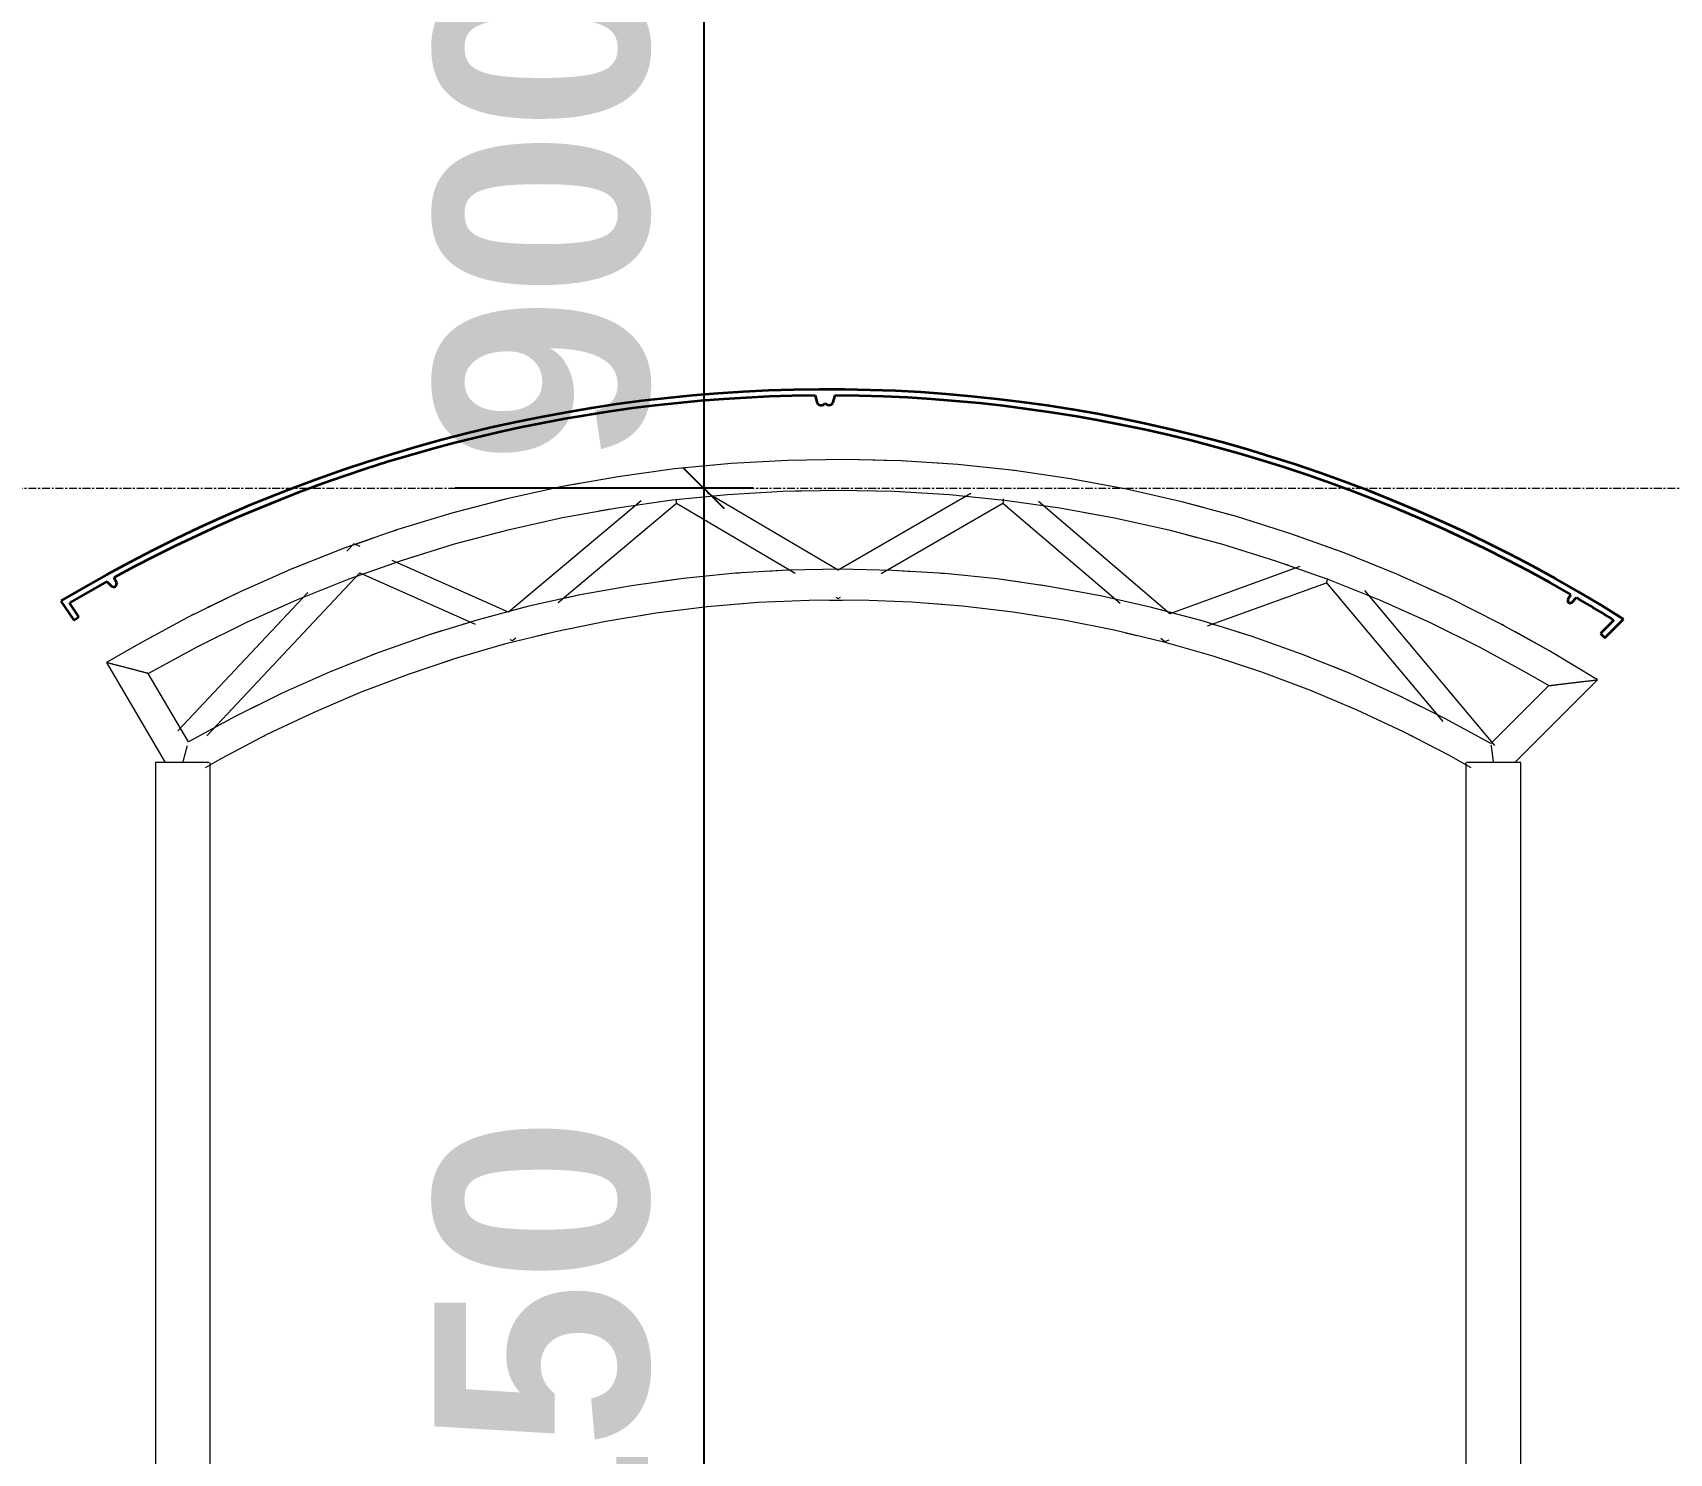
# Model space of a CAD drawing. Header units: inches. Extents: x 22 to 382261, y 22 to 371281.
# Drawn here: x 176862 to 179547, y 142158 to 144488 of the extents above; entities that cross this region are included whole.
import ezdxf

# ---------------------------------------------------------------- set-up
doc = ezdxf.new("R2010")
doc.units = ezdxf.units.IN
doc.header["$MEASUREMENT"] = 0
doc.linetypes.add('Grid Line 1_2_', pattern=[22.225, 12.7, -3.175, 3.175, -3.175])
for name, color, linetype, lineweight in [('A-ANNO-DIMS', 211, 'Continuous', 9), ('A-FLOR-LEVL', 51, 'Continuous', 9), ('A-ROOF', 132, 'Continuous', 9), ('Q-CASE', 31, 'Continuous', 9)]:
    doc.layers.add(name, color=color, linetype=linetype, lineweight=lineweight)
doc.styles.add('Arial_B', font='arialbd.ttf', dxfattribs={"height": 350.793651})
doc.dimstyles.new('2', dxfattribs={"dimscale": 304.8, "dimtxt": 346.888196, "dimasz": 0.221354, "dimexe": 1.338583, "dimexo": 0.0625, "dimgap": 0.278871, "dimtad": 1, "dimdec": 0, "dimzin": 0, "dimdsep": 46, "dimtxsty": 'Arial_B', "dimblk1": 'OBLIQUE', "dimblk2": 'OBLIQUE', "dimsah": 1, "dimcen": 0.09, "dimdle": 0.557743, "dimazin": 0, "dimtfac": 1, "dimtdec": 4, "dimtix": 1, "dimtmove": 0, "dimatfit": 3, "dimfxl": 0.557743, "dimfxlon": 1, "dimtvp": 1, "dimtolj": 1, "dimtzin": 0, "dimarcsym": 2})

# ---------------------------------------------------------------- blocks, each defined once
blk = doc.blocks.new('Casework 1 - Casework 1-382926-Approach Elevation')
at = {"layer": 'Q-CASE'}
for p, q in [((7941.9, 3315.7), (7727.4, 3442)), ((7871.7, 3445.7), (7895.5, 3446.2)), ((7871.7, 3445.7), (7895.5, 3446.2)), ((7871.7, 3445.7), (7895.5, 3446.2)), ((7871.7, 3445.7), (7895.5, 3446.2)), ((7871.7, 3445.7), (7895.5, 3446.2)), ((7871.7, 3445.7), (7895.5, 3446.2)), ((7871.7, 3445.7), (7895.5, 3446.2)), ((7871.7, 3445.7), (7895.5, 3446.2)), ((8159.6, 3441.4), (7941.9, 3315.7)), ((8045.3, 3444.6), (8049.7, 3444.3)), ((8045.3, 3444.6), (8049.7, 3444.3)), ((8045.3, 3444.6), (8049.7, 3444.3)), ((8045.3, 3444.6), (8049.7, 3444.3)), ((8045.3, 3444.6), (8049.7, 3444.3)), ((8045.3, 3444.6), (8049.7, 3444.3)), ((8045.3, 3444.6), (8049.7, 3444.3)), ((8045.3, 3444.6), (8049.7, 3444.3)), ((7618.5, 3429.2), (7401, 3246.7)), ((7482.4, 3262.8), (7676.4, 3425.6)), ((7549.8, 3412.8), (7567.9, 3416)), ((7549.8, 3412.8), (7567.9, 3416)), ((7549.8, 3412.8), (7567.9, 3416)), ((7549.8, 3412.8), (7567.9, 3416)), ((7549.8, 3412.8), (7567.9, 3416)), ((7549.8, 3412.8), (7567.9, 3416)), ((7549.8, 3412.8), (7567.9, 3416)), ((7549.8, 3412.8), (7567.9, 3416)), ((7676.4, 3425.6), (7871.5, 3310.8)), ((8012.6, 3310.3), (8212.2, 3425.6)), ((8212.2, 3425.6), (8404.4, 3261.3)), ((8486, 3244.2), (8270.6, 3428.3)), ((8346.6, 3410.4), (8371.2, 3405.9)), ((8346.6, 3410.4), (8371.2, 3405.9)), ((8346.6, 3410.4), (8371.2, 3405.9)), ((8346.6, 3410.4), (8371.2, 3405.9)), ((8346.6, 3410.4), (8371.2, 3405.9)), ((8346.6, 3410.4), (8371.2, 3405.9)), ((8346.6, 3410.4), (8371.2, 3405.9)), ((8346.6, 3410.4), (8371.2, 3405.9)), ((7147.2, 3359.1), (7135.6, 3346.8)), ((7157.5, 3354.6), (7147.2, 3359.1)), ((7180.6, 3368.7), (7149.8, 3358)), ((7180.6, 3368.7), (7149.8, 3358)), ((7180.6, 3368.7), (7149.8, 3358)), ((7180.6, 3368.7), (7149.8, 3358)), ((7180.6, 3368.7), (7149.8, 3358)), ((7180.6, 3368.7), (7149.8, 3358)), ((7180.6, 3368.7), (7149.8, 3358)), ((7180.6, 3368.7), (7149.8, 3358)), ((8512.5, 3374.1), (8530.8, 3369.2)), ((8512.5, 3374.1), (8530.8, 3369.2)), ((8512.5, 3374.1), (8530.8, 3369.2)), ((8512.5, 3374.1), (8530.8, 3369.2)), ((8512.5, 3374.1), (8530.8, 3369.2)), ((8512.5, 3374.1), (8530.8, 3369.2)), ((8512.5, 3374.1), (8530.8, 3369.2)), ((8512.5, 3374.1), (8530.8, 3369.2)), ((7401, 3246.7), (7209.9, 3331.4)), ((7242.3, 3336.8), (7263.6, 3343.4)), ((7242.3, 3336.8), (7263.6, 3343.4)), ((7242.3, 3336.8), (7263.6, 3343.4)), ((7242.3, 3336.8), (7263.6, 3343.4)), ((7242.3, 3336.8), (7263.6, 3343.4)), ((7242.3, 3336.8), (7263.6, 3343.4)), ((7242.3, 3336.8), (7263.6, 3343.4)), ((7242.3, 3336.8), (7263.6, 3343.4)), ((6905.8, 3044.1), (7156.9, 3311.1)), ((7156.9, 3311.1), (7346.4, 3227.2)), ((8699.2, 3321.7), (8486, 3244.2)), ((8666.9, 3328.5), (8680.7, 3323.7)), ((8666.9, 3328.5), (8680.7, 3323.7)), ((8666.9, 3328.5), (8680.7, 3323.7)), ((8666.9, 3328.5), (8680.7, 3323.7)), ((8666.9, 3328.5), (8680.7, 3323.7)), ((8666.9, 3328.5), (8680.7, 3323.7)), ((8666.9, 3328.5), (8680.7, 3323.7)), ((8666.9, 3328.5), (8680.7, 3323.7)), ((7072, 3279.2), (6858.7, 3052.4)), ((8548.1, 3224.2), (8743, 3295.1)), ((8743, 3295.1), (8934, 3067.5)), ((9019.3, 3028.1), (8806, 3282.4)), ((7765.3, 3259.3), (7786.3, 3261)), ((7765.3, 3259.3), (7786.3, 3261)), ((7765.3, 3259.3), (7786.3, 3261)), ((7765.3, 3259.3), (7786.3, 3261)), ((7765.3, 3259.3), (7786.3, 3261)), ((7765.3, 3259.3), (7786.3, 3261)), ((7765.3, 3259.3), (7786.3, 3261)), ((7765.3, 3259.3), (7786.3, 3261)), ((7927.8, 3266.7), (7949.2, 3266.7)), ((7927.8, 3266.7), (7949.2, 3266.7)), ((7927.8, 3266.7), (7949.2, 3266.7)), ((7927.8, 3266.7), (7949.2, 3266.7)), ((7927.8, 3266.7), (7949.2, 3266.7)), ((7927.8, 3266.7), (7949.2, 3266.7)), ((7927.8, 3266.7), (7949.2, 3266.7)), ((7927.8, 3266.7), (7949.2, 3266.7)), ((7938.1, 3271.6), (7941.7, 3269.4)), ((7941.7, 3269.4), (7945.5, 3271.6)), ((8090.7, 3261.5), (8112.3, 3259.8)), ((8090.7, 3261.5), (8112.3, 3259.8)), ((8090.7, 3261.5), (8112.3, 3259.8)), ((8090.7, 3261.5), (8112.3, 3259.8)), ((8090.7, 3261.5), (8112.3, 3259.8)), ((8090.7, 3261.5), (8112.3, 3259.8)), ((8090.7, 3261.5), (8112.3, 3259.8)), ((8090.7, 3261.5), (8112.3, 3259.8)), ((8813.4, 3273.6), (8815, 3272.9)), ((8813.4, 3273.6), (8815, 3272.9)), ((8813.4, 3273.6), (8815, 3272.9)), ((8813.4, 3273.6), (8815, 3272.9)), ((8813.4, 3273.6), (8815, 3272.9)), ((8813.4, 3273.6), (8815, 3272.9)), ((8813.4, 3273.6), (8815, 3272.9)), ((8813.4, 3273.6), (8815, 3272.9)), ((6940.2, 3214.8), (6958.7, 3223.9)), ((6940.2, 3214.8), (6958.7, 3223.9)), ((6940.2, 3214.8), (6958.7, 3223.9)), ((6940.2, 3214.8), (6958.7, 3223.9)), ((6940.2, 3214.8), (6958.7, 3223.9)), ((6940.2, 3214.8), (6958.7, 3223.9)), ((6940.2, 3214.8), (6958.7, 3223.9)), ((6940.2, 3214.8), (6958.7, 3223.9)), ((7338.8, 3230.6), (7327.1, 3227)), ((7338.8, 3230.6), (7327.1, 3227)), ((7338.8, 3230.6), (7327.1, 3227)), ((7338.8, 3230.6), (7327.1, 3227)), ((7338.8, 3230.6), (7327.1, 3227)), ((7338.8, 3230.6), (7327.1, 3227)), ((7338.8, 3230.6), (7327.1, 3227)), ((7338.8, 3230.6), (7327.1, 3227)), ((7402.4, 3247.9), (7399.9, 3247.2)), ((7402.4, 3247.9), (7399.9, 3247.2)), ((7402.4, 3247.9), (7399.9, 3247.2)), ((7402.4, 3247.9), (7399.9, 3247.2)), ((7402.4, 3247.9), (7399.9, 3247.2)), ((7402.4, 3247.9), (7399.9, 3247.2)), ((7402.4, 3247.9), (7399.9, 3247.2)), ((7402.4, 3247.9), (7399.9, 3247.2)), ((7604.2, 3239.4), (7623.9, 3242.6)), ((7604.2, 3239.4), (7623.9, 3242.6)), ((7604.2, 3239.4), (7623.9, 3242.6)), ((7604.2, 3239.4), (7623.9, 3242.6)), ((7604.2, 3239.4), (7623.9, 3242.6)), ((7604.2, 3239.4), (7623.9, 3242.6)), ((7604.2, 3239.4), (7623.9, 3242.6)), ((7604.2, 3239.4), (7623.9, 3242.6)), ((8253, 3243.6), (8273.7, 3240.3)), ((8253, 3243.6), (8273.7, 3240.3)), ((8253, 3243.6), (8273.7, 3240.3)), ((8253, 3243.6), (8273.7, 3240.3)), ((8253, 3243.6), (8273.7, 3240.3)), ((8253, 3243.6), (8273.7, 3240.3)), ((8253, 3243.6), (8273.7, 3240.3)), ((8253, 3243.6), (8273.7, 3240.3)), ((8490, 3245.6), (8482.7, 3247.6)), ((8490, 3245.6), (8482.7, 3247.6)), ((8490, 3245.6), (8482.7, 3247.6)), ((8490, 3245.6), (8482.7, 3247.6)), ((8490, 3245.6), (8482.7, 3247.6)), ((8490, 3245.6), (8482.7, 3247.6)), ((8490, 3245.6), (8482.7, 3247.6)), ((8490, 3245.6), (8482.7, 3247.6)), ((8559.2, 3226.2), (8556.2, 3227.1)), ((8559.2, 3226.2), (8556.2, 3227.1)), ((8559.2, 3226.2), (8556.2, 3227.1)), ((8559.2, 3226.2), (8556.2, 3227.1)), ((8559.2, 3226.2), (8556.2, 3227.1)), ((8559.2, 3226.2), (8556.2, 3227.1)), ((8559.2, 3226.2), (8556.2, 3227.1)), ((8559.2, 3226.2), (8556.2, 3227.1)), ((7403.1, 3202), (7407.6, 3200.1)), ((7407.6, 3200.1), (7413.2, 3204.7)), ((7445.7, 3207.2), (7463.3, 3211.6)), ((7445.7, 3207.2), (7463.3, 3211.6)), ((7445.7, 3207.2), (7463.3, 3211.6)), ((7445.7, 3207.2), (7463.3, 3211.6)), ((7445.7, 3207.2), (7463.3, 3211.6)), ((7445.7, 3207.2), (7463.3, 3211.6)), ((7445.7, 3207.2), (7463.3, 3211.6)), ((7445.7, 3207.2), (7463.3, 3211.6)), ((8413.5, 3213.1), (8431.9, 3208.7)), ((8413.5, 3213.1), (8431.9, 3208.7)), ((8413.5, 3213.1), (8431.9, 3208.7)), ((8413.5, 3213.1), (8431.9, 3208.7)), ((8413.5, 3213.1), (8431.9, 3208.7)), ((8413.5, 3213.1), (8431.9, 3208.7)), ((8413.5, 3213.1), (8431.9, 3208.7)), ((8413.5, 3213.1), (8431.9, 3208.7)), ((8471.3, 3204.2), (8477.8, 3198.6)), ((8477.8, 3198.6), (8485, 3201.2)), ((8571.5, 3170.2), (8588.5, 3164.6)), ((8571.5, 3170.2), (8588.5, 3164.6)), ((8571.5, 3170.2), (8588.5, 3164.6)), ((8571.5, 3170.2), (8588.5, 3164.6)), ((8571.5, 3170.2), (8588.5, 3164.6)), ((8571.5, 3170.2), (8588.5, 3164.6)), ((8571.5, 3170.2), (8588.5, 3164.6)), ((8571.5, 3170.2), (8588.5, 3164.6)), ((6741.6, 3164), (6837.8, 3000)), ((6875.8, 3034.1), (6810, 3146.2)), ((7290.7, 3163.2), (7305.4, 3168.1)), ((7290.7, 3163.2), (7305.4, 3168.1)), ((7290.7, 3163.2), (7305.4, 3168.1)), ((7290.7, 3163.2), (7305.4, 3168.1)), ((7290.7, 3163.2), (7305.4, 3168.1)), ((7290.7, 3163.2), (7305.4, 3168.1)), ((7290.7, 3163.2), (7305.4, 3168.1)), ((7290.7, 3163.2), (7305.4, 3168.1)), ((8725.7, 3115), (8739.7, 3109.2)), ((8725.7, 3115), (8739.7, 3109.2)), ((8725.7, 3115), (8739.7, 3109.2)), ((8725.7, 3115), (8739.7, 3109.2)), ((8725.7, 3115), (8739.7, 3109.2)), ((8725.7, 3115), (8739.7, 3109.2)), ((8725.7, 3115), (8739.7, 3109.2)), ((8725.7, 3115), (8739.7, 3109.2)), ((9107.7, 3126.3), (9012.7, 3031.3)), ((9052.2, 3000), (9187.9, 3135.7)), ((7140.4, 3107.8), (7151.2, 3112.4)), ((7140.4, 3107.8), (7151.2, 3112.4)), ((7140.4, 3107.8), (7151.2, 3112.4)), ((7140.4, 3107.8), (7151.2, 3112.4)), ((7140.4, 3107.8), (7151.2, 3112.4)), ((7140.4, 3107.8), (7151.2, 3112.4)), ((7140.4, 3107.8), (7151.2, 3112.4)), ((7140.4, 3107.8), (7151.2, 3112.4)), ((8924.3, 3079.1), (8888.1, 3097.1)), ((8924.3, 3079.1), (8888.1, 3097.1)), ((8924.3, 3079.1), (8888.1, 3097.1)), ((8924.3, 3079.1), (8888.1, 3097.1)), ((8924.3, 3079.1), (8888.1, 3097.1)), ((8924.3, 3079.1), (8888.1, 3097.1)), ((8924.3, 3079.1), (8888.1, 3097.1)), ((8924.3, 3079.1), (8888.1, 3097.1)), ((6995.7, 3041.6), (7001.8, 3044.8)), ((6995.7, 3041.6), (7001.8, 3044.8)), ((6995.7, 3041.6), (7001.8, 3044.8)), ((6995.7, 3041.6), (7001.8, 3044.8)), ((6995.7, 3041.6), (7001.8, 3044.8)), ((6995.7, 3041.6), (7001.8, 3044.8)), ((6995.7, 3041.6), (7001.8, 3044.8)), ((6995.7, 3041.6), (7001.8, 3044.8)), ((8875.3, 3048), (8885.4, 3042.8)), ((8875.3, 3048), (8885.4, 3042.8)), ((8875.3, 3048), (8885.4, 3042.8)), ((8875.3, 3048), (8885.4, 3042.8)), ((8875.3, 3048), (8885.4, 3042.8)), ((8875.3, 3048), (8885.4, 3042.8)), ((8875.3, 3048), (8885.4, 3042.8)), ((8875.3, 3048), (8885.4, 3042.8)), ((6821.8, 3000), (6821.8, 300)), ((6866.8, 3000), (6821.8, 3000)), ((6909.1, 3000), (6866.8, 3000)), ((6911.8, 300), (6911.8, 3000)), ((8971.8, 3000), (8971.8, 300)), ((9016.8, 3000), (8973.3, 3000)), ((9061.8, 3000), (9016.8, 3000)), ((9061.8, 300), (9061.8, 3000))]:
    blk.add_line(p, q, dxfattribs=at)
at = {"layer": 'Q-CASE', "flags": 128}
for points in [[(9187.9, 3135.7), (9108.2, 3184), (9026.7, 3229), (8943.4, 3270.8), (8858.5, 3309.1), (8772.2, 3344.1), (8684.5, 3375.5), (8595.6, 3403.5), (8505.7, 3427.8), (8414.9, 3448.6), (8323.3, 3465.7), (8231.1, 3479.1), (8138.5, 3488.8), (8045.5, 3494.8), (7952.4, 3497.1), (7859.2, 3495.7), (7766.2, 3490.5), (7673.5, 3481.6), (7581.2, 3469), (7489.5, 3452.8), (7398.5, 3432.9), (7308.3, 3409.3), (7219.2, 3382.2), (7131.3, 3351.5), (7044.6, 3317.4), (6959.4, 3279.8), (6875.7, 3238.8), (6793.8, 3194.5), (6741.6, 3164)], [(7870.9, 3495.8), (7859.2, 3495.7), (7766.2, 3490.5), (7737.7, 3487.8)], [(7870.9, 3495.8), (7859.2, 3495.7), (7766.2, 3490.5), (7737.7, 3487.8)], [(7870.9, 3495.8), (7859.2, 3495.7), (7766.2, 3490.5), (7737.7, 3487.8)], [(7870.9, 3495.8), (7859.2, 3495.7), (7766.2, 3490.5), (7737.7, 3487.8)], [(7870.9, 3495.8), (7859.2, 3495.7), (7766.2, 3490.5), (7737.7, 3487.8)], [(7870.9, 3495.8), (7859.2, 3495.7), (7766.2, 3490.5), (7737.7, 3487.8)], [(7870.9, 3495.8), (7859.2, 3495.7), (7766.2, 3490.5), (7737.7, 3487.8)], [(7870.9, 3495.8), (7859.2, 3495.7), (7766.2, 3490.5), (7737.7, 3487.8)], [(8002, 3495.9), (7952.4, 3497.1), (7925.8, 3496.7)], [(8002, 3495.9), (7952.4, 3497.1), (7925.8, 3496.7)], [(8002, 3495.9), (7952.4, 3497.1), (7925.8, 3496.7)], [(8002, 3495.9), (7952.4, 3497.1), (7925.8, 3496.7)], [(8002, 3495.9), (7952.4, 3497.1), (7925.8, 3496.7)], [(8002, 3495.9), (7952.4, 3497.1), (7925.8, 3496.7)], [(8002, 3495.9), (7952.4, 3497.1), (7925.8, 3496.7)], [(8002, 3495.9), (7952.4, 3497.1), (7925.8, 3496.7)], [(8049.8, 3494.5), (8045.5, 3494.8), (8017.5, 3495.5)], [(8049.8, 3494.5), (8045.5, 3494.8), (8017.5, 3495.5)], [(8049.8, 3494.5), (8045.5, 3494.8), (8017.5, 3495.5)], [(8049.8, 3494.5), (8045.5, 3494.8), (8017.5, 3495.5)], [(8049.8, 3494.5), (8045.5, 3494.8), (8017.5, 3495.5)], [(8049.8, 3494.5), (8045.5, 3494.8), (8017.5, 3495.5)], [(8049.8, 3494.5), (8045.5, 3494.8), (8017.5, 3495.5)], [(8049.8, 3494.5), (8045.5, 3494.8), (8017.5, 3495.5)], [(8174.6, 3485), (8138.5, 3488.8), (8097.6, 3491.5)], [(8174.6, 3485), (8138.5, 3488.8), (8097.6, 3491.5)], [(8174.6, 3485), (8138.5, 3488.8), (8097.6, 3491.5)], [(8174.6, 3485), (8138.5, 3488.8), (8097.6, 3491.5)], [(8174.6, 3485), (8138.5, 3488.8), (8097.6, 3491.5)], [(8174.6, 3485), (8138.5, 3488.8), (8097.6, 3491.5)], [(8174.6, 3485), (8138.5, 3488.8), (8097.6, 3491.5)], [(8174.6, 3485), (8138.5, 3488.8), (8097.6, 3491.5)], [(7691.2, 3483.3), (7673.5, 3481.6), (7581.2, 3469), (7562.4, 3465.7)], [(7691.2, 3483.3), (7673.5, 3481.6), (7581.2, 3469), (7562.4, 3465.7)], [(7691.2, 3483.3), (7673.5, 3481.6), (7581.2, 3469), (7562.4, 3465.7)], [(7691.2, 3483.3), (7673.5, 3481.6), (7581.2, 3469), (7562.4, 3465.7)], [(7691.2, 3483.3), (7673.5, 3481.6), (7581.2, 3469), (7562.4, 3465.7)], [(7691.2, 3483.3), (7673.5, 3481.6), (7581.2, 3469), (7562.4, 3465.7)], [(7691.2, 3483.3), (7673.5, 3481.6), (7581.2, 3469), (7562.4, 3465.7)], [(7691.2, 3483.3), (7673.5, 3481.6), (7581.2, 3469), (7562.4, 3465.7)], [(8352.6, 3460.2), (8323.3, 3465.7), (8231.1, 3479.1), (8229.3, 3479.3)], [(8352.6, 3460.2), (8323.3, 3465.7), (8231.1, 3479.1), (8229.3, 3479.3)], [(8352.6, 3460.2), (8323.3, 3465.7), (8231.1, 3479.1), (8229.3, 3479.3)], [(8352.6, 3460.2), (8323.3, 3465.7), (8231.1, 3479.1), (8229.3, 3479.3)], [(8352.6, 3460.2), (8323.3, 3465.7), (8231.1, 3479.1), (8229.3, 3479.3)], [(8352.6, 3460.2), (8323.3, 3465.7), (8231.1, 3479.1), (8229.3, 3479.3)], [(8352.6, 3460.2), (8323.3, 3465.7), (8231.1, 3479.1), (8229.3, 3479.3)], [(8352.6, 3460.2), (8323.3, 3465.7), (8231.1, 3479.1), (8229.3, 3479.3)], [(6810, 3146.2), (6890, 3189.9), (6971.7, 3230.3), (7054.9, 3267.5), (7139.6, 3301.3), (7225.5, 3331.6), (7312.6, 3358.6), (7400.7, 3382), (7489.7, 3401.8), (7579.4, 3418.1), (7669.6, 3430.8), (7760.3, 3439.9), (7851.3, 3445.3), (7942.5, 3447.1), (8033.6, 3445.3), (8124.6, 3439.8), (8215.3, 3430.7), (8305.6, 3417.9), (8395.2, 3401.6), (8484.2, 3381.6), (8572.3, 3358.2), (8659.3, 3331.2), (8745.3, 3300.8), (8829.9, 3267), (8913.1, 3229.8), (8994.8, 3189.3), (9074.8, 3145.6), (9107.7, 3126.3)], [(7516.6, 3457.6), (7489.5, 3452.8), (7398.5, 3432.9), (7384.5, 3429.2)], [(7516.6, 3457.6), (7489.5, 3452.8), (7398.5, 3432.9), (7384.5, 3429.2)], [(7516.6, 3457.6), (7489.5, 3452.8), (7398.5, 3432.9), (7384.5, 3429.2)], [(7516.6, 3457.6), (7489.5, 3452.8), (7398.5, 3432.9), (7384.5, 3429.2)], [(7515.3, 3457.3), (7489.5, 3452.8), (7398.5, 3432.9), (7384.5, 3429.2)], [(7515.3, 3457.3), (7489.5, 3452.8), (7398.5, 3432.9), (7384.5, 3429.2)], [(7515.3, 3457.3), (7489.5, 3452.8), (7398.5, 3432.9), (7384.5, 3429.2)], [(7515.3, 3457.3), (7489.5, 3452.8), (7398.5, 3432.9), (7384.5, 3429.2)], [(8541.3, 3418.2), (8505.7, 3427.8), (8414.9, 3448.6), (8405, 3450.4)], [(8541.3, 3418.2), (8505.7, 3427.8), (8414.9, 3448.6), (8405, 3450.4)], [(8541.3, 3418.2), (8505.7, 3427.8), (8414.9, 3448.6), (8405, 3450.4)], [(8541.3, 3418.2), (8505.7, 3427.8), (8414.9, 3448.6), (8405, 3450.4)], [(8541.3, 3418.2), (8505.7, 3427.8), (8414.9, 3448.6), (8405, 3450.4)], [(8541.3, 3418.2), (8505.7, 3427.8), (8414.9, 3448.6), (8405, 3450.4)], [(8541.3, 3418.2), (8505.7, 3427.8), (8414.9, 3448.6), (8405, 3450.4)], [(8541.3, 3418.2), (8505.7, 3427.8), (8414.9, 3448.6), (8405, 3450.4)], [(7343.8, 3418.6), (7308.3, 3409.3), (7219.2, 3382.2), (7212.7, 3379.9)], [(7343.8, 3418.6), (7308.3, 3409.3), (7219.2, 3382.2), (7212.7, 3379.9)], [(7343.8, 3418.6), (7308.3, 3409.3), (7219.2, 3382.2), (7212.7, 3379.9)], [(7343.8, 3418.6), (7308.3, 3409.3), (7219.2, 3382.2), (7212.7, 3379.9)], [(7343.8, 3418.6), (7308.3, 3409.3), (7219.2, 3382.2), (7212.7, 3379.9)], [(7343.8, 3418.6), (7308.3, 3409.3), (7219.2, 3382.2), (7212.7, 3379.9)], [(7343.8, 3418.6), (7308.3, 3409.3), (7219.2, 3382.2), (7212.7, 3379.9)], [(7343.8, 3418.6), (7308.3, 3409.3), (7219.2, 3382.2), (7212.7, 3379.9)], [(8710.8, 3366.1), (8684.5, 3375.5), (8595.6, 3403.5), (8578.2, 3408.2)], [(8710.8, 3366.1), (8684.5, 3375.5), (8595.6, 3403.5), (8578.2, 3408.2)], [(8710.8, 3366.1), (8684.5, 3375.5), (8595.6, 3403.5), (8578.2, 3408.2)], [(8710.8, 3366.1), (8684.5, 3375.5), (8595.6, 3403.5), (8578.2, 3408.2)], [(8710.8, 3366.1), (8684.5, 3375.5), (8595.6, 3403.5), (8578.2, 3408.2)], [(8710.8, 3366.1), (8684.5, 3375.5), (8595.6, 3403.5), (8578.2, 3408.2)], [(8710.8, 3366.1), (8684.5, 3375.5), (8595.6, 3403.5), (8578.2, 3408.2)], [(8710.8, 3366.1), (8684.5, 3375.5), (8595.6, 3403.5), (8578.2, 3408.2)], [(7144.4, 3356.1), (7131.3, 3351.5), (7051.3, 3320)], [(7144.4, 3356.1), (7131.3, 3351.5), (7051.3, 3320)], [(7144.4, 3356.1), (7131.3, 3351.5), (7051.3, 3320)], [(7144.4, 3356.1), (7131.3, 3351.5), (7051.3, 3320)], [(7144.4, 3356.1), (7131.3, 3351.5), (7051.3, 3320)], [(7144.4, 3356.1), (7131.3, 3351.5), (7051.3, 3320)], [(7144.4, 3356.1), (7131.3, 3351.5), (7051.3, 3320)], [(7144.4, 3356.1), (7131.3, 3351.5), (7051.3, 3320)], [(8872.6, 3302.7), (8858.5, 3309.1), (8772.2, 3344.1), (8750.2, 3351.9)], [(8872.6, 3302.7), (8858.5, 3309.1), (8772.2, 3344.1), (8750.2, 3351.9)], [(8872.6, 3302.7), (8858.5, 3309.1), (8772.2, 3344.1), (8750.2, 3351.9)], [(8872.6, 3302.7), (8858.5, 3309.1), (8772.2, 3344.1), (8750.2, 3351.9)], [(8872.6, 3302.7), (8858.5, 3309.1), (8772.2, 3344.1), (8750.2, 3351.9)], [(8872.6, 3302.7), (8858.5, 3309.1), (8772.2, 3344.1), (8750.2, 3351.9)], [(8872.6, 3302.7), (8858.5, 3309.1), (8772.2, 3344.1), (8750.2, 3351.9)], [(8872.6, 3302.7), (8858.5, 3309.1), (8772.2, 3344.1), (8750.2, 3351.9)], [(9012.7, 3031.3), (8937.4, 3072.6), (8860.4, 3110.9), (8782, 3146.1), (8702.2, 3178.1), (8621.2, 3206.9), (8539.2, 3232.4), (8456.1, 3254.7), (8372.3, 3273.6), (8287.7, 3289.1), (8202.6, 3301.2), (8117.1, 3310), (8031.3, 3315.3), (7945.4, 3317.1), (7859.5, 3315.5), (7773.7, 3310.5), (7688.1, 3302.1), (7603, 3290.2), (7518.4, 3275), (7434.5, 3256.4), (7351.4, 3234.4), (7269.2, 3209.2), (7188.1, 3180.6), (7108.3, 3148.9), (7029.7, 3114), (6952.6, 3075.9), (6877.1, 3034.9), (6875.8, 3034.1)], [(7046.7, 3318.2), (7044.6, 3317.4), (6959.4, 3279.8), (6907.2, 3254.2)], [(7046.7, 3318.2), (7044.6, 3317.4), (6959.4, 3279.8), (6907.2, 3254.2)], [(7046.7, 3318.2), (7044.6, 3317.4), (6959.4, 3279.8), (6907.2, 3254.2)], [(7046.7, 3318.2), (7044.6, 3317.4), (6959.4, 3279.8), (6907.2, 3254.2)], [(7046.7, 3318.2), (7044.6, 3317.4), (6959.4, 3279.8), (6907.2, 3254.2)], [(7046.7, 3318.2), (7044.6, 3317.4), (6959.4, 3279.8), (6907.2, 3254.2)], [(7046.7, 3318.2), (7044.6, 3317.4), (6959.4, 3279.8), (6907.2, 3254.2)], [(7046.7, 3318.2), (7044.6, 3317.4), (6959.4, 3279.8), (6907.2, 3254.2)], [(7780.3, 3310.9), (7773.7, 3310.5), (7688.1, 3302.1), (7651.5, 3297)], [(7780.3, 3310.9), (7773.7, 3310.5), (7688.1, 3302.1), (7651.5, 3297)], [(7780.3, 3310.9), (7773.7, 3310.5), (7688.1, 3302.1), (7651.5, 3297)], [(7780.3, 3310.9), (7773.7, 3310.5), (7688.1, 3302.1), (7651.5, 3297)], [(7780.3, 3310.9), (7773.7, 3310.5), (7688.1, 3302.1), (7651.5, 3297)], [(7780.3, 3310.9), (7773.7, 3310.5), (7688.1, 3302.1), (7651.5, 3297)], [(7780.3, 3310.9), (7773.7, 3310.5), (7688.1, 3302.1), (7651.5, 3297)], [(7780.3, 3310.9), (7773.7, 3310.5), (7688.1, 3302.1), (7651.5, 3297)], [(7863.2, 3315.6), (7859.5, 3315.5), (7824.7, 3313.5)], [(7863.2, 3315.6), (7859.5, 3315.5), (7824.7, 3313.5)], [(7863.2, 3315.6), (7859.5, 3315.5), (7824.7, 3313.5)], [(7863.2, 3315.6), (7859.5, 3315.5), (7824.7, 3313.5)], [(7863.2, 3315.6), (7859.5, 3315.5), (7824.7, 3313.5)], [(7863.2, 3315.6), (7859.5, 3315.5), (7824.7, 3313.5)], [(7863.2, 3315.6), (7859.5, 3315.5), (7824.7, 3313.5)], [(7863.2, 3315.6), (7859.5, 3315.5), (7824.7, 3313.5)], [(8064.5, 3313.2), (8031.3, 3315.3), (8021.5, 3315.5)], [(8064.5, 3313.2), (8031.3, 3315.3), (8021.5, 3315.5)], [(8064.5, 3313.2), (8031.3, 3315.3), (8021.5, 3315.5)], [(8064.5, 3313.2), (8031.3, 3315.3), (8021.5, 3315.5)], [(8064.5, 3313.2), (8031.3, 3315.3), (8021.5, 3315.5)], [(8064.5, 3313.2), (8031.3, 3315.3), (8021.5, 3315.5)], [(8064.5, 3313.2), (8031.3, 3315.3), (8021.5, 3315.5)], [(8064.5, 3313.2), (8031.3, 3315.3), (8021.5, 3315.5)], [(8240.6, 3295.8), (8202.6, 3301.2), (8117.1, 3310), (8110.5, 3310.4)], [(8240.6, 3295.8), (8202.6, 3301.2), (8117.1, 3310), (8110.5, 3310.4)], [(8240.6, 3295.8), (8202.6, 3301.2), (8117.1, 3310), (8110.5, 3310.4)], [(8240.6, 3295.8), (8202.6, 3301.2), (8117.1, 3310), (8110.5, 3310.4)], [(8240.6, 3295.8), (8202.6, 3301.2), (8117.1, 3310), (8110.5, 3310.4)], [(8240.6, 3295.8), (8202.6, 3301.2), (8117.1, 3310), (8110.5, 3310.4)], [(8240.6, 3295.8), (8202.6, 3301.2), (8117.1, 3310), (8110.5, 3310.4)], [(8240.6, 3295.8), (8202.6, 3301.2), (8117.1, 3310), (8110.5, 3310.4)], [(7614.2, 3291.8), (7603, 3290.2), (7518.4, 3275), (7495.3, 3269.9)], [(7614.2, 3291.8), (7603, 3290.2), (7518.4, 3275), (7495.3, 3269.9)], [(7614.2, 3291.8), (7603, 3290.2), (7518.4, 3275), (7495.3, 3269.9)], [(7614.2, 3291.8), (7603, 3290.2), (7518.4, 3275), (7495.3, 3269.9)], [(7614.2, 3291.8), (7603, 3290.2), (7518.4, 3275), (7495.3, 3269.9)], [(7614.2, 3291.8), (7603, 3290.2), (7518.4, 3275), (7495.3, 3269.9)], [(7614.2, 3291.8), (7603, 3290.2), (7518.4, 3275), (7495.3, 3269.9)], [(7614.2, 3291.8), (7603, 3290.2), (7518.4, 3275), (7495.3, 3269.9)], [(8395.6, 3268.3), (8372.3, 3273.6), (8287.7, 3289.1), (8271.3, 3291.4)], [(8395.6, 3268.3), (8372.3, 3273.6), (8287.7, 3289.1), (8271.3, 3291.4)], [(8395.6, 3268.3), (8372.3, 3273.6), (8287.7, 3289.1), (8271.3, 3291.4)], [(8395.6, 3268.3), (8372.3, 3273.6), (8287.7, 3289.1), (8271.3, 3291.4)], [(8395.6, 3268.3), (8372.3, 3273.6), (8287.7, 3289.1), (8271.3, 3291.4)], [(8395.6, 3268.3), (8372.3, 3273.6), (8287.7, 3289.1), (8271.3, 3291.4)], [(8395.6, 3268.3), (8372.3, 3273.6), (8287.7, 3289.1), (8271.3, 3291.4)], [(8395.6, 3268.3), (8372.3, 3273.6), (8287.7, 3289.1), (8271.3, 3291.4)], [(9034.4, 3224.8), (9026.7, 3229), (8943.4, 3270.8), (8910.1, 3285.8)], [(9034.4, 3224.8), (9026.7, 3229), (8943.4, 3270.8), (8910.1, 3285.8)], [(9034.4, 3224.8), (9026.7, 3229), (8943.4, 3270.8), (8910.1, 3285.8)], [(9034.4, 3224.8), (9026.7, 3229), (8943.4, 3270.8), (8910.1, 3285.8)], [(9034.4, 3224.8), (9026.7, 3229), (8943.4, 3270.8), (8910.1, 3285.8)], [(9034.4, 3224.8), (9026.7, 3229), (8943.4, 3270.8), (8910.1, 3285.8)], [(9034.4, 3224.8), (9026.7, 3229), (8943.4, 3270.8), (8910.1, 3285.8)], [(9034.4, 3224.8), (9026.7, 3229), (8943.4, 3270.8), (8910.1, 3285.8)], [(6903.9, 2992.1), (6930.7, 3007.6), (7005.1, 3046.5), (7081, 3082.5), (7158.2, 3115.4), (7236.7, 3145.2), (7316.3, 3171.8), (7396.9, 3195.2), (7478.4, 3215.3), (7560.7, 3232.2), (7643.5, 3245.8), (7726.9, 3256.1), (7810.5, 3263), (7894.4, 3266.6), (7978.4, 3266.8), (8062.3, 3263.7), (8146, 3257.2), (8229.3, 3247.3), (8312.3, 3234.2), (8394.6, 3217.7), (8476.2, 3198), (8556.9, 3175), (8636.7, 3148.8), (8715.3, 3119.4), (8792.7, 3086.9), (8868.8, 3051.3), (8943.4, 3012.8), (8979.8, 2992.1)], [(6885, 3243.4), (6875.7, 3238.8), (6793.8, 3194.5), (6741.6, 3164)], [(6885, 3243.4), (6875.7, 3238.8), (6793.8, 3194.5), (6741.6, 3164)], [(6885, 3243.4), (6875.7, 3238.8), (6793.8, 3194.5), (6741.6, 3164)], [(6885, 3243.4), (6875.7, 3238.8), (6793.8, 3194.5), (6741.6, 3164)], [(6885, 3243.4), (6875.7, 3238.8), (6793.8, 3194.5), (6741.6, 3164)], [(6885, 3243.4), (6875.7, 3238.8), (6793.8, 3194.5), (6741.6, 3164)], [(6885, 3243.4), (6875.7, 3238.8), (6793.8, 3194.5), (6741.6, 3164)], [(6885, 3243.4), (6875.7, 3238.8), (6793.8, 3194.5), (6741.6, 3164)], [(7291.3, 3216), (7269.2, 3209.2), (7188.1, 3180.6), (7175.4, 3175.6)], [(7291.3, 3216), (7269.2, 3209.2), (7188.1, 3180.6), (7175.4, 3175.6)], [(7291.3, 3216), (7269.2, 3209.2), (7188.1, 3180.6), (7175.4, 3175.6)], [(7291.3, 3216), (7269.2, 3209.2), (7188.1, 3180.6), (7175.4, 3175.6)], [(7291.3, 3216), (7269.2, 3209.2), (7188.1, 3180.6), (7175.4, 3175.6)], [(7291.3, 3216), (7269.2, 3209.2), (7188.1, 3180.6), (7175.4, 3175.6)], [(7291.3, 3216), (7269.2, 3209.2), (7188.1, 3180.6), (7175.4, 3175.6)], [(7291.3, 3216), (7269.2, 3209.2), (7188.1, 3180.6), (7175.4, 3175.6)], [(8713.4, 3173.6), (8702.2, 3178.1), (8621.2, 3206.9), (8598.1, 3214.1)], [(8713.4, 3173.6), (8702.2, 3178.1), (8621.2, 3206.9), (8598.1, 3214.1)], [(8713.4, 3173.6), (8702.2, 3178.1), (8621.2, 3206.9), (8598.1, 3214.1)], [(8713.4, 3173.6), (8702.2, 3178.1), (8621.2, 3206.9), (8598.1, 3214.1)], [(8713.4, 3173.6), (8702.2, 3178.1), (8621.2, 3206.9), (8598.1, 3214.1)], [(8713.4, 3173.6), (8702.2, 3178.1), (8621.2, 3206.9), (8598.1, 3214.1)], [(8713.4, 3173.6), (8702.2, 3178.1), (8621.2, 3206.9), (8598.1, 3214.1)], [(8713.4, 3173.6), (8702.2, 3178.1), (8621.2, 3206.9), (8598.1, 3214.1)], [(9187.9, 3135.7), (9108.2, 3184), (9052, 3215.1)], [(9187.9, 3135.7), (9108.2, 3184), (9052, 3215.1)], [(9187.9, 3135.7), (9108.2, 3184), (9052, 3215.1)], [(9187.9, 3135.7), (9108.2, 3184), (9052, 3215.1)], [(9187.9, 3135.7), (9108.2, 3184), (9052, 3215.1)], [(9187.9, 3135.7), (9108.2, 3184), (9052, 3215.1)], [(9187.9, 3135.7), (9108.2, 3184), (9052, 3215.1)], [(9187.9, 3135.7), (9108.2, 3184), (9052, 3215.1)], [(7138.4, 3160.9), (7108.3, 3148.9), (7029.7, 3114), (7022.1, 3110.2)], [(7138.4, 3160.9), (7108.3, 3148.9), (7029.7, 3114), (7022.1, 3110.2)], [(7138.4, 3160.9), (7108.3, 3148.9), (7029.7, 3114), (7022.1, 3110.2)], [(7138.4, 3160.9), (7108.3, 3148.9), (7029.7, 3114), (7022.1, 3110.2)], [(7138.4, 3160.9), (7108.3, 3148.9), (7029.7, 3114), (7022.1, 3110.2)], [(7138.4, 3160.9), (7108.3, 3148.9), (7029.7, 3114), (7022.1, 3110.2)], [(7138.4, 3160.9), (7108.3, 3148.9), (7029.7, 3114), (7022.1, 3110.2)], [(7138.4, 3160.9), (7108.3, 3148.9), (7029.7, 3114), (7022.1, 3110.2)], [(8867.2, 3107.5), (8860.4, 3110.9), (8782, 3146.1), (8755.1, 3156.9)], [(8867.2, 3107.5), (8860.4, 3110.9), (8782, 3146.1), (8755.1, 3156.9)], [(8867.2, 3107.5), (8860.4, 3110.9), (8782, 3146.1), (8755.1, 3156.9)], [(8867.2, 3107.5), (8860.4, 3110.9), (8782, 3146.1), (8755.1, 3156.9)], [(8867.2, 3107.5), (8860.4, 3110.9), (8782, 3146.1), (8755.1, 3156.9)], [(8867.2, 3107.5), (8860.4, 3110.9), (8782, 3146.1), (8755.1, 3156.9)], [(8867.2, 3107.5), (8860.4, 3110.9), (8782, 3146.1), (8755.1, 3156.9)], [(8867.2, 3107.5), (8860.4, 3110.9), (8782, 3146.1), (8755.1, 3156.9)], [(7006.9, 3102.7), (6952.6, 3075.9), (6918, 3057.1)], [(7006.9, 3102.7), (6952.6, 3075.9), (6918, 3057.1)], [(7006.9, 3102.7), (6952.6, 3075.9), (6918, 3057.1)], [(7006.9, 3102.7), (6952.6, 3075.9), (6918, 3057.1)], [(7006.9, 3102.7), (6952.6, 3075.9), (6918, 3057.1)], [(7006.9, 3102.7), (6952.6, 3075.9), (6918, 3057.1)], [(7006.9, 3102.7), (6952.6, 3075.9), (6918, 3057.1)], [(7006.9, 3102.7), (6952.6, 3075.9), (6918, 3057.1)]]:
    blk.add_lwpolyline(points, dxfattribs=at)
at = {"layer": 'Q-CASE'}
for points, knots in [([(7675.8, 3432.7), (7675.9, 3432), (7676, 3430.6), (7676.2, 3428.2), (7676.3, 3426.2), (7676.4, 3425.6), (7676.4, 3425.6)], [0.75, 0.75, 0.75, 0.75, 0.7916667, 0.8333333, 0.9166667, 1, 1, 1, 1]), ([(8212.9, 3432.8), (8212.8, 3432), (8212.7, 3430.6), (8212.5, 3428.2), (8212.3, 3426.2), (8212.2, 3425.6), (8212.2, 3425.6)], [0.75, 0.75, 0.75, 0.75, 0.7916667, 0.8333333, 0.9166667, 1, 1, 1, 1]), ([(7147.2, 3359.1), (7147.2, 3359.1), (7147.3, 3358.7), (7147.6, 3357.3), (7147.7, 3356.6)], [0, 0, 0, 0, 0.0833333, 0.1460837, 0.1460837, 0.1460837, 0.1460837]), ([(8744.9, 3302.1), (8744.7, 3301.3), (8744.3, 3300), (8743.7, 3297.7), (8743.2, 3295.7), (8743, 3295.2), (8743, 3295.1)], [0.75, 0.75, 0.75, 0.75, 0.7916667, 0.8333333, 0.9166667, 1, 1, 1, 1]), ([(6810, 3146.2), (6809.9, 3146.3), (6809.5, 3146.4), (6808.5, 3146.7), (6807.7, 3146.8), (6806.9, 3147), (6805.7, 3147.3), (6804, 3147.8), (6802.4, 3148.3), (6801, 3148.6), (6800, 3148.9), (6799, 3149.1), (6797.5, 3149.5), (6795.6, 3150), (6793.7, 3150.5), (6792.1, 3151), (6790.9, 3151.3), (6789.7, 3151.6), (6788, 3152), (6786, 3152.6), (6783.4, 3153.2), (6780.9, 3153.9), (6778.3, 3154.5), (6775.8, 3155.2), (6773.2, 3155.9), (6770.7, 3156.6), (6768.1, 3157.2), (6765.6, 3157.9), (6763.5, 3158.4), (6761.9, 3158.8), (6760.7, 3159.1), (6759.5, 3159.4), (6757.9, 3159.9), (6755.9, 3160.4), (6754, 3160.9), (6752.6, 3161.2), (6751.2, 3161.6), (6749.5, 3162), (6747.6, 3162.5), (6745.9, 3163), (6744.6, 3163.3), (6743.8, 3163.4), (6743.1, 3163.6), (6742, 3163.8), (6741.6, 3164), (6741.6, 3164)], [0, 0, 0, 0, 0.055556, 0.083333, 0.097222, 0.111111, 0.138889, 0.166667, 0.194444, 0.208333, 0.222222, 0.236111, 0.25, 0.277778, 0.305556, 0.319444, 0.333333, 0.347222, 0.361111, 0.388889, 0.416667, 0.444444, 0.472222, 0.5, 0.527778, 0.555556, 0.583333, 0.611111, 0.638889, 0.652778, 0.666667, 0.680556, 0.694444, 0.722222, 0.75, 0.763889, 0.777778, 0.805556, 0.833333, 0.861111, 0.888889, 0.902778, 0.916667, 0.944444, 1, 1, 1, 1]), ([(9107.7, 3126.3), (9107.9, 3126.4), (9108.5, 3126.6), (9109.9, 3126.7), (9110.8, 3126.7), (9111.6, 3126.8), (9112.5, 3126.8), (9113.8, 3127), (9115.5, 3127.2), (9117.5, 3127.5), (9119.1, 3127.7), (9120.3, 3127.9), (9121.5, 3128), (9123.2, 3128.2), (9125.4, 3128.5), (9127.7, 3128.8), (9129.5, 3129), (9130.9, 3129.1), (9132.2, 3129.3), (9134.1, 3129.5), (9136.4, 3129.8), (9139.3, 3130.2), (9142.1, 3130.5), (9145, 3130.8), (9147.8, 3131.2), (9150.7, 3131.5), (9153.6, 3131.8), (9156.4, 3132.2), (9159.3, 3132.5), (9161.6, 3132.8), (9163.5, 3133), (9164.8, 3133.1), (9166.2, 3133.3), (9168, 3133.5), (9170.3, 3133.8), (9172.5, 3134), (9174.2, 3134.2), (9175.4, 3134.3), (9176.6, 3134.5), (9178.2, 3134.6), (9180.2, 3134.9), (9182, 3135.1), (9183.2, 3135.3), (9184.1, 3135.3), (9184.9, 3135.4), (9185.8, 3135.4), (9187.2, 3135.5), (9187.8, 3135.6), (9187.9, 3135.7)], [-1, -1, -1, -1, -0.944444, -0.916667, -0.902778, -0.888889, -0.875, -0.861111, -0.833333, -0.805556, -0.791667, -0.777778, -0.763889, -0.75, -0.722222, -0.694444, -0.680556, -0.666667, -0.652778, -0.638889, -0.611111, -0.583333, -0.555556, -0.527778, -0.5, -0.472222, -0.444444, -0.416667, -0.388889, -0.361111, -0.347222, -0.333333, -0.319444, -0.305556, -0.277778, -0.25, -0.236111, -0.222222, -0.208333, -0.194444, -0.166667, -0.138889, -0.125, -0.111111, -0.097222, -0.083333, -0.055556, 0, 0, 0, 0]), ([(6866.8, 2999.9), (6867, 3000.8), (6867.4, 3002.5), (6868.1, 3005), (6868.8, 3007.6), (6869.4, 3010.1), (6870, 3012.2), (6870.4, 3013.8), (6870.9, 3015.4), (6871.4, 3017.4), (6872, 3019.8), (6872.5, 3021.7), (6872.9, 3023.1), (6873.3, 3024.5), (6873.7, 3026.2), (6874, 3027.5), (6874.2, 3028.1)], [0.5, 0.5, 0.5, 0.5, 0.5277778, 0.5555556, 0.5833333, 0.6111111, 0.6388889, 0.6527778, 0.6666667, 0.6944444, 0.7222222, 0.75, 0.7638889, 0.7777778, 0.8055556, 0.8333333, 0.8333333, 0.8333333, 0.8333333]), ([(9013, 3028.9), (9013.1, 3028.5), (9013.2, 3027.7), (9013.4, 3026.2), (9013.6, 3024.9), (9013.7, 3023.7), (9013.9, 3022.8), (9014, 3021.8), (9014.2, 3020.5), (9014.4, 3018.8), (9014.7, 3016.6), (9015, 3014.3), (9015.3, 3012), (9015.6, 3009.7), (9015.9, 3007.3), (9016.2, 3004.9), (9016.5, 3002.4), (9016.7, 3000.8), (9016.8, 3000)], [0.1111111, 0.1111111, 0.1111111, 0.1111111, 0.1388889, 0.1666667, 0.1944444, 0.2083333, 0.2222222, 0.2361111, 0.25, 0.2777778, 0.3055556, 0.3333333, 0.3611111, 0.3888889, 0.4166667, 0.4444444, 0.4722222, 0.5, 0.5, 0.5, 0.5])]:
    blk.add_open_spline(points, degree=3, knots=knots, dxfattribs=at)
blk = doc.blocks.new('Roofs 1 - Roofs 1-397225-Approach Elevation')
at = {"layer": 'A-ROOF', "lineweight": 35}
for p, q in [((7904.1, 3602), (7906.9, 3591.7)), ((7933.4, 3589.6), (7936.8, 3602)), ((6757.8, 3295.4), (6754.1, 3303.7)), ((6742.2, 3297.1), (6749.6, 3289.7)), ((9144.1, 3275.9), (9139.3, 3267.5)), ((6666.4, 3265.1), (6687.9, 3233.7)), ((6696.1, 3239.4), (6680.6, 3262)), ((9145.5, 3262.8), (9153.2, 3270.6)), ((6687.9, 3233.7), (6696.1, 3239.4)), ((9214.6, 3233.7), (9192.7, 3211.8)), ((9199.8, 3204.7), (9230.6, 3235.5)), ((9192.7, 3211.8), (9199.8, 3204.7))]:
    blk.add_line(p, q, dxfattribs=at)
for centre, radius, start, end in [((7924.3, 1158.2), 2453.9, 57.8381, 120.8398), ((7924.3, 1158.2), 2443.9, 90.4741, 118.6086), ((7924.3, 1158.2), 2443.9, 60.0584, 89.7087), ((7914.2, 3593.6), 7.62, 195, 327.7276), ((7927, 3594.6), 8.12, 218.4096, 321.5904), ((7924.3, 1158.2), 2443.9, 118.9283, 120.59), ((6753.2, 3293.3), 5.09, 225, 23.9527), ((9142.7, 3265.6), 3.89, 150.241, 315), ((7924.3, 1158.2), 2443.9, 58.1322, 59.8113)]:
    blk.add_arc(centre, radius, start, end, dxfattribs=at)
blk = doc.blocks.new('_Oblique')
at = {"color": 0, "linetype": 'ByBlock', "lineweight": -2}
blk.add_line((-0.5, -0.5), (0.5, 0.5), dxfattribs=at)
blk = doc.blocks.new('*D5077')
at = {"layer": 'A-ANNO-DIMS', "color": 0, "lineweight": -2, "transparency": 16777216}
for p, q in [((177962.8, 146910.7), (177962.8, 144470.7)), ((178043.7, 146740.7), (177554.8, 146740.7)), ((178043.7, 144640.7), (177554.8, 144640.7))]:
    blk.add_line(p, q, dxfattribs=at)
at = {"layer": 'Defpoints', "color": 0, "transparency": 16777216}
for p in [(178062.8, 146740.7), (177962.8, 144640.7), (178062.8, 144640.7)]:
    blk.add_point(p, dxfattribs=at)
at = {"layer": 'A-ANNO-DIMS', "color": 0, "lineweight": -2, "transparency": 16777216, "xscale": 67.46874999999999, "yscale": 67.46874999999999, "zscale": 67.46874999999999}
for p, rotation in [((177962.8, 146740.7), 90), ((177962.8, 144640.7), 270)]:
    blk.add_blockref('_Oblique', p, dxfattribs=dict(at, rotation=rotation))
at = {"layer": 'A-ANNO-DIMS', "color": 0, "transparency": 16777216, "insert": (177698.7, 145690.7), "char_height": 350.79, "width": 746.247, "attachment_point": 5, "rotation": 90, "style": 'Arial_B'}
blk.add_mtext('\\A1;2100', dxfattribs=at)
blk = doc.blocks.new('*D5078')
at = {"layer": 'A-ANNO-DIMS', "color": 0, "lineweight": -2, "transparency": 16777216}
for p, q in [((177962.8, 144640.7), (177962.8, 144708.1)), ((178043.7, 144640.7), (177554.8, 144640.7)), ((177962.8, 144640.7), (177962.8, 143740.7)), ((178043.7, 143740.7), (177554.8, 143740.7)), ((177962.8, 143740.7), (177962.8, 143673.2))]:
    blk.add_line(p, q, dxfattribs=at)
at = {"layer": 'Defpoints', "color": 0, "transparency": 16777216}
for p in [(178062.8, 144640.7), (177962.8, 143740.7), (178062.8, 143740.7)]:
    blk.add_point(p, dxfattribs=at)
at = {"layer": 'A-ANNO-DIMS', "color": 0, "lineweight": -2, "transparency": 16777216, "xscale": 67.46874999999999, "yscale": 67.46874999999999, "zscale": 67.46874999999999}
for p, rotation in [((177962.8, 144640.7), 270), ((177962.8, 143740.7), 90)]:
    blk.add_blockref('_Oblique', p, dxfattribs=dict(at, rotation=rotation))
at = {"layer": 'A-ANNO-DIMS', "color": 0, "transparency": 16777216, "insert": (177698.5, 144190.7), "char_height": 350.79, "width": 559.685, "attachment_point": 5, "rotation": 90, "style": 'Arial_B'}
blk.add_mtext('\\A1;900', dxfattribs=at)
blk = doc.blocks.new('*D5079')
at = {"layer": 'A-ANNO-DIMS', "color": 0, "lineweight": -2, "transparency": 16777216}
for p, q in [((177962.8, 143910.7), (177962.8, 140420.7)), ((178043.7, 143740.7), (177554.8, 143740.7)), ((178043.7, 140590.7), (177554.8, 140590.7))]:
    blk.add_line(p, q, dxfattribs=at)
at = {"layer": 'Defpoints', "color": 0, "transparency": 16777216}
for p in [(178062.8, 143740.7), (177962.8, 140590.7), (178062.8, 140590.7)]:
    blk.add_point(p, dxfattribs=at)
at = {"layer": 'A-ANNO-DIMS', "color": 0, "lineweight": -2, "transparency": 16777216, "xscale": 67.46874999999999, "yscale": 67.46874999999999, "zscale": 67.46874999999999}
for p, rotation in [((177962.8, 143740.7), 90), ((177962.8, 140590.7), 270)]:
    blk.add_blockref('_Oblique', p, dxfattribs=dict(at, rotation=rotation))
at = {"layer": 'A-ANNO-DIMS', "color": 0, "transparency": 16777216, "insert": (177698.7, 142165.7), "char_height": 350.79, "width": 746.247, "attachment_point": 5, "rotation": 90, "style": 'Arial_B'}
blk.add_mtext('\\A1;3150', dxfattribs=at)

msp = doc.modelspace()

# ---------------------------------------------------------------- linework, layer by layer
at = {"layer": 'A-FLOR-LEVL', "linetype": 'Grid Line 1_2_'}
msp.add_line((151584.8, 143740.7), (181982.2, 143740.7), dxfattribs=at)

# ---------------------------------------------------------------- block references
at = {"layer": 'A-ROOF'}
msp.add_blockref('Roofs 1 - Roofs 1-397225-Approach Elevation', (170241.2, 140290.7), dxfattribs=at)
at = {"layer": 'Q-CASE'}
msp.add_blockref('Casework 1 - Casework 1-382926-Approach Elevation', (170241.2, 140290.7), dxfattribs=at)

# ---------------------------------------------------------------- dimensions: what is measured, and where the dimension line sits
at = {"layer": 'A-ANNO-DIMS'}
for base, p1, p2, override, picture, middle in [((177962.8, 144640.7), (178062.8, 146740.7), (178062.8, 144640.7), {"dimpost": '<>', "dimfxl": 2100}, '*D5077', (177698.7, 145690.7)), ((177962.8, 143740.7), (178062.8, 144640.7), (178062.8, 143740.7), {"dimpost": '<>', "dimfxl": 900}, '*D5078', (177698.5, 144190.7)), ((177962.8, 140590.7), (178062.8, 143740.7), (178062.8, 140590.7), {"dimpost": '<>', "dimfxl": 3150}, '*D5079', (177698.7, 142165.7))]:
    dim = msp.add_linear_dim(base=base, p1=p1, p2=p2, angle=90, dimstyle='2', override=override, dxfattribs=at)
    dim.commit()
    dim.dimension.update_dxf_attribs({"geometry": picture, "text_midpoint": middle})

doc.saveas('drawing.dxf')
